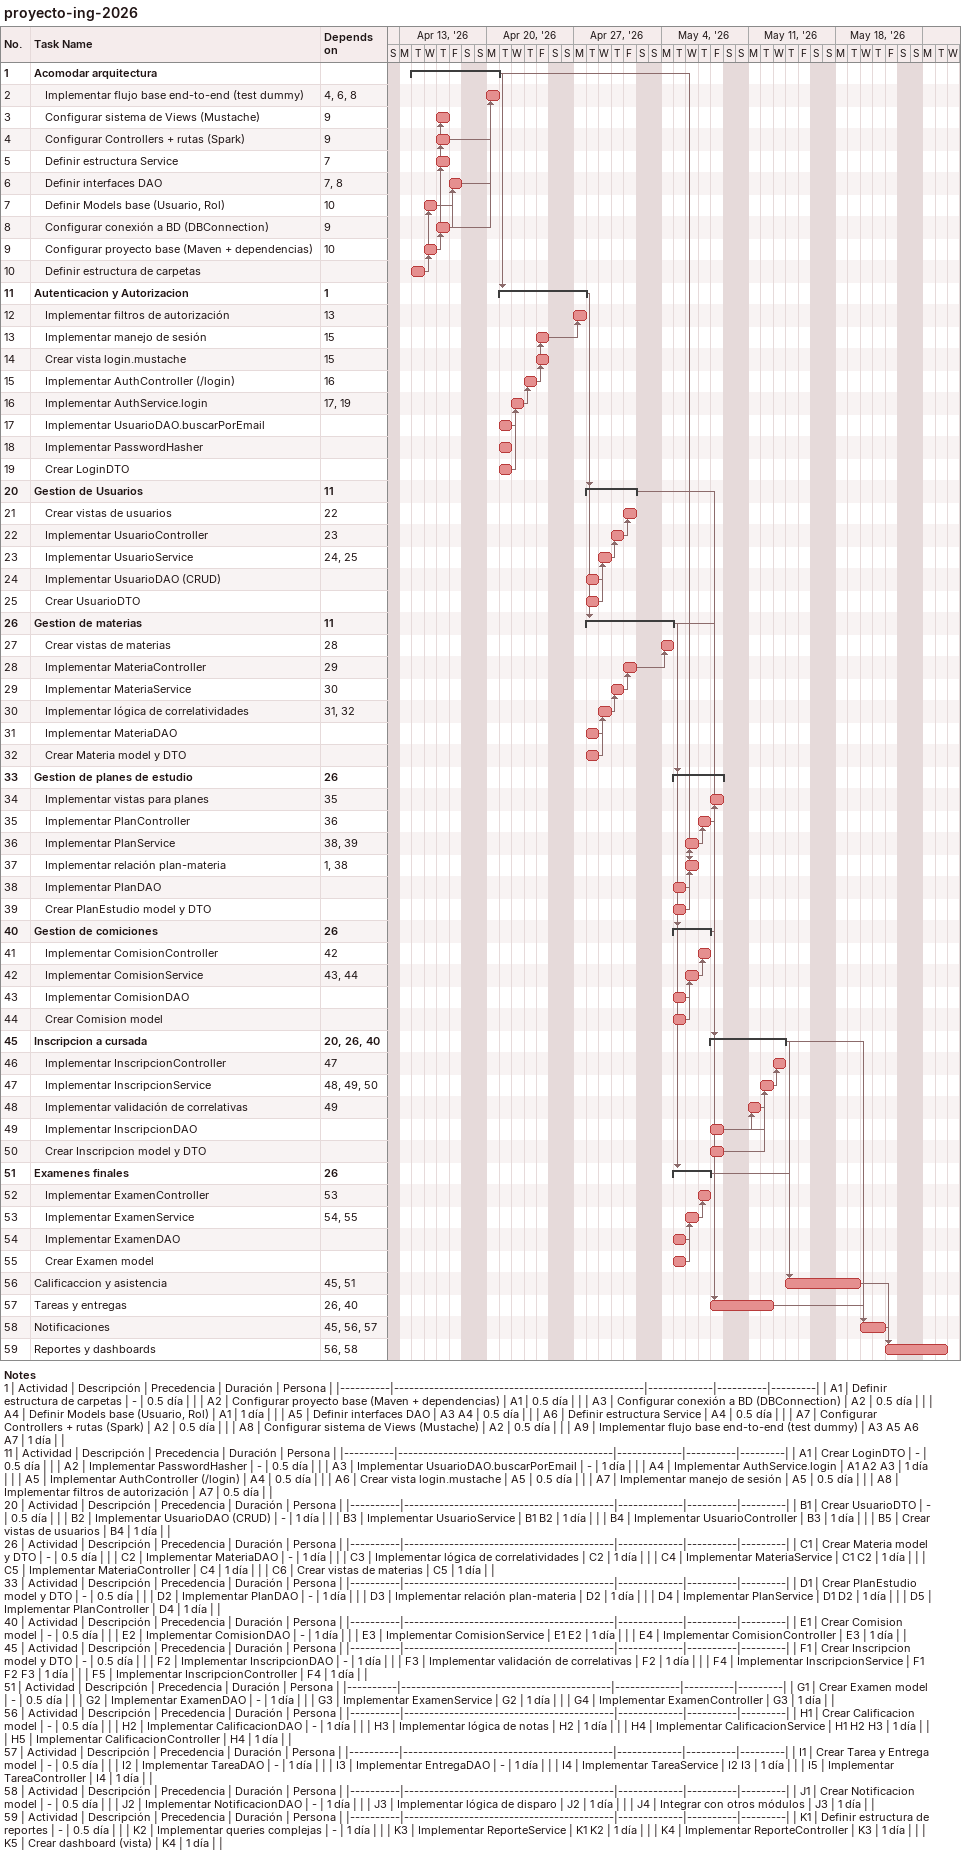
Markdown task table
proyecto-ing-2026

| ID | Level | Task | Start | Finish | Predecessors |
|---|---|---|---|---|---|
| 1 | 1 | **Acomodar arquitectura** | 2026-04-14 | 2026-04-20 |  |
| 2 | 2 | Implementar flujo base end-to-end (test dummy) | 2026-04-20 | 2026-04-20 | 4, 6, 8 |
| 3 | 2 | Configurar sistema de Views (Mustache) | 2026-04-16 | 2026-04-16 | 9 |
| 4 | 2 | Configurar Controllers + rutas (Spark) | 2026-04-16 | 2026-04-16 | 9 |
| 5 | 2 | Definir estructura Service | 2026-04-16 | 2026-04-16 | 7 |
| 6 | 2 | Definir interfaces DAO | 2026-04-17 | 2026-04-17 | 7, 8 |
| 7 | 2 | Definir Models base (Usuario, Rol) | 2026-04-15 | 2026-04-15 | 10 |
| 8 | 2 | Configurar conexión a BD (DBConnection) | 2026-04-16 | 2026-04-16 | 9 |
| 9 | 2 | Configurar proyecto base (Maven + dependencias) | 2026-04-15 | 2026-04-15 | 10 |
| 10 | 2 | Definir estructura de carpetas | 2026-04-14 | 2026-04-14 |  |
| 11 | 1 | **Autenticacion y Autorizacion** | 2026-04-21 | 2026-04-27 | 1 |
| 12 | 2 | Implementar filtros de autorización | 2026-04-27 | 2026-04-27 | 13 |
| 13 | 2 | Implementar manejo de sesión | 2026-04-24 | 2026-04-24 | 15 |
| 14 | 2 | Crear vista login.mustache | 2026-04-24 | 2026-04-24 | 15 |
| 15 | 2 | Implementar AuthController (/login) | 2026-04-23 | 2026-04-23 | 16 |
| 16 | 2 | Implementar AuthService.login | 2026-04-22 | 2026-04-22 | 17, 19 |
| 17 | 2 | Implementar UsuarioDAO.buscarPorEmail | 2026-04-21 | 2026-04-21 |  |
| 18 | 2 | Implementar PasswordHasher | 2026-04-21 | 2026-04-21 |  |
| 19 | 2 | Crear LoginDTO | 2026-04-21 | 2026-04-21 |  |
| 20 | 1 | **Gestion de Usuarios** | 2026-04-28 | 2026-05-01 | 11 |
| 21 | 2 | Crear vistas de usuarios | 2026-05-01 | 2026-05-01 | 22 |
| 22 | 2 | Implementar UsuarioController | 2026-04-30 | 2026-04-30 | 23 |
| 23 | 2 | Implementar UsuarioService | 2026-04-29 | 2026-04-29 | 24, 25 |
| 24 | 2 | Implementar UsuarioDAO (CRUD) | 2026-04-28 | 2026-04-28 |  |
| 25 | 2 | Crear UsuarioDTO | 2026-04-28 | 2026-04-28 |  |
| 26 | 1 | **Gestion de materias** | 2026-04-28 | 2026-05-04 | 11 |
| 27 | 2 | Crear vistas de materias | 2026-05-04 | 2026-05-04 | 28 |
| 28 | 2 | Implementar MateriaController | 2026-05-01 | 2026-05-01 | 29 |
| 29 | 2 | Implementar MateriaService | 2026-04-30 | 2026-04-30 | 30 |
| 30 | 2 | Implementar lógica de correlatividades | 2026-04-29 | 2026-04-29 | 31, 32 |
| 31 | 2 | Implementar MateriaDAO | 2026-04-28 | 2026-04-28 |  |
| 32 | 2 | Crear Materia model y DTO | 2026-04-28 | 2026-04-28 |  |
| 33 | 1 | **Gestion de planes de estudio** | 2026-05-05 | 2026-05-08 | 26 |
| 34 | 2 | Implementar vistas para planes | 2026-05-08 | 2026-05-08 | 35 |
| 35 | 2 | Implementar PlanController | 2026-05-07 | 2026-05-07 | 36 |
| 36 | 2 | Implementar PlanService | 2026-05-06 | 2026-05-06 | 38, 39 |
| 37 | 2 | Implementar relación plan-materia | 2026-05-06 | 2026-05-06 | 1, 38 |
| 38 | 2 | Implementar PlanDAO | 2026-05-05 | 2026-05-05 |  |
| 39 | 2 | Crear PlanEstudio model y DTO | 2026-05-05 | 2026-05-05 |  |
| 40 | 1 | **Gestion de comiciones** | 2026-05-05 | 2026-05-07 | 26 |
| 41 | 2 | Implementar ComisionController | 2026-05-07 | 2026-05-07 | 42 |
| 42 | 2 | Implementar ComisionService | 2026-05-06 | 2026-05-06 | 43, 44 |
| 43 | 2 | Implementar ComisionDAO | 2026-05-05 | 2026-05-05 |  |
| 44 | 2 | Crear Comision model | 2026-05-05 | 2026-05-05 |  |
| 45 | 1 | **Inscripcion a cursada** | 2026-05-08 | 2026-05-13 | 20, 26, 40 |
| 46 | 2 | Implementar InscripcionController | 2026-05-13 | 2026-05-13 | 47 |
| 47 | 2 | Implementar InscripcionService | 2026-05-12 | 2026-05-12 | 48, 49, 50 |
| 48 | 2 | Implementar validación de correlativas | 2026-05-11 | 2026-05-11 | 49 |
| 49 | 2 | Implementar InscripcionDAO | 2026-05-08 | 2026-05-08 |  |
| 50 | 2 | Crear Inscripcion model y DTO | 2026-05-08 | 2026-05-08 |  |
| 51 | 1 | **Examenes finales** | 2026-05-05 | 2026-05-07 | 26 |
| 52 | 2 | Implementar ExamenController | 2026-05-07 | 2026-05-07 | 53 |
| 53 | 2 | Implementar ExamenService | 2026-05-06 | 2026-05-06 | 54, 55 |
| 54 | 2 | Implementar ExamenDAO | 2026-05-05 | 2026-05-05 |  |
| 55 | 2 | Crear Examen model | 2026-05-05 | 2026-05-05 |  |
| 56 | 1 | Calificaccion y asistencia | 2026-05-14 | 2026-05-19 | 45, 51 |
| 57 | 1 | Tareas y entregas | 2026-05-08 | 2026-05-12 | 26, 40 |
| 58 | 1 | Notificaciones | 2026-05-20 | 2026-05-21 | 45, 56, 57 |
| 59 | 1 | Reportes y dashboards | 2026-05-22 | 2026-05-26 | 56, 58 |

Notes
- 1: | Actividad | Descripción | Precedencia | Duración | Persona | |----------|--------------------------------------------------|-------------|----------|---------| | A1 | Definir estructura de carpetas | - | 0.5 día | | | A2 | Configurar proyecto base (Maven + dependencias) | A1 | 0.5 día | | | A3 | Configurar conexión a BD (DBConnection) | A2 | 0.5 día | | | A4 | Definir Models base (Usuario, Rol) | A1 | 1 día | | | A5 | Definir interfaces DAO | A3 A4 | 0.5 día | | | A6 | Definir estructura Service | A4 | 0.5 día | | | A7 | Configurar Controllers + rutas (Spark) | A2 | 0.5 día | | | A8 | Configurar sistema de Views (Mustache) | A2 | 0.5 día | | | A9 | Implementar flujo base end-to-end (test dummy) | A3 A5 A6 A7 | 1 día | |
- 11: | Actividad | Descripción | Precedencia | Duración | Persona | |----------|-------------------------------------------|-------------|----------|---------| | A1 | Crear LoginDTO | - | 0.5 día | | | A2 | Implementar PasswordHasher | - | 0.5 día | | | A3 | Implementar UsuarioDAO.buscarPorEmail | - | 1 día | | | A4 | Implementar AuthService.login | A1 A2 A3 | 1 día | | | A5 | Implementar AuthController (/login) | A4 | 0.5 día | | | A6 | Crear vista login.mustache | A5 | 0.5 día | | | A7 | Implementar manejo de sesión | A5 | 0.5 día | | | A8 | Implementar filtros de autorización | A7 | 0.5 día | |
- 20: | Actividad | Descripción | Precedencia | Duración | Persona | |----------|------------------------------------------|-------------|----------|---------| | B1 | Crear UsuarioDTO | - | 0.5 día | | | B2 | Implementar UsuarioDAO (CRUD) | - | 1 día | | | B3 | Implementar UsuarioService | B1 B2 | 1 día | | | B4 | Implementar UsuarioController | B3 | 1 día | | | B5 | Crear vistas de usuarios | B4 | 1 día | |
- 26: | Actividad | Descripción | Precedencia | Duración | Persona | |----------|------------------------------------------|-------------|----------|---------| | C1 | Crear Materia model y DTO | - | 0.5 día | | | C2 | Implementar MateriaDAO | - | 1 día | | | C3 | Implementar lógica de correlatividades | C2 | 1 día | | | C4 | Implementar MateriaService | C1 C2 | 1 día | | | C5 | Implementar MateriaController | C4 | 1 día | | | C6 | Crear vistas de materias | C5 | 1 día | |
- 33: | Actividad | Descripción | Precedencia | Duración | Persona | |----------|------------------------------------------|-------------|----------|---------| | D1 | Crear PlanEstudio model y DTO | - | 0.5 día | | | D2 | Implementar PlanDAO | - | 1 día | | | D3 | Implementar relación plan-materia | D2 | 1 día | | | D4 | Implementar PlanService | D1 D2 | 1 día | | | D5 | Implementar PlanController | D4 | 1 día | |
- 40: | Actividad | Descripción | Precedencia | Duración | Persona | |----------|------------------------------------------|-------------|----------|---------| | E1 | Crear Comision model | - | 0.5 día | | | E2 | Implementar ComisionDAO | - | 1 día | | | E3 | Implementar ComisionService | E1 E2 | 1 día | | | E4 | Implementar ComisionController | E3 | 1 día | |
- 45: | Actividad | Descripción | Precedencia | Duración | Persona | |----------|------------------------------------------|-------------|----------|---------| | F1 | Crear Inscripcion model y DTO | - | 0.5 día | | | F2 | Implementar InscripcionDAO | - | 1 día | | | F3 | Implementar validación de correlativas | F2 | 1 día | | | F4 | Implementar InscripcionService | F1 F2 F3 | 1 día | | | F5 | Implementar InscripcionController | F4 | 1 día | |
- 51: | Actividad | Descripción | Precedencia | Duración | Persona | |----------|------------------------------------------|-------------|----------|---------| | G1 | Crear Examen model | - | 0.5 día | | | G2 | Implementar ExamenDAO | - | 1 día | | | G3 | Implementar ExamenService | G2 | 1 día | | | G4 | Implementar ExamenController | G3 | 1 día | |
- 56: | Actividad | Descripción | Precedencia | Duración | Persona | |----------|------------------------------------------|-------------|----------|---------| | H1 | Crear Calificacion model | - | 0.5 día | | | H2 | Implementar CalificacionDAO | - | 1 día | | | H3 | Implementar lógica de notas | H2 | 1 día | | | H4 | Implementar CalificacionService | H1 H2 H3 | 1 día | | | H5 | Implementar CalificacionController | H4 | 1 día | |
- 57: | Actividad | Descripción | Precedencia | Duración | Persona | |----------|------------------------------------------|-------------|----------|---------| | I1 | Crear Tarea y Entrega model | - | 0.5 día | | | I2 | Implementar TareaDAO | - | 1 día | | | I3 | Implementar EntregaDAO | - | 1 día | | | I4 | Implementar TareaService | I2 I3 | 1 día | | | I5 | Implementar TareaController | I4 | 1 día | |
- 58: | Actividad | Descripción | Precedencia | Duración | Persona | |----------|------------------------------------------|-------------|----------|---------| | J1 | Crear Notificacion model | - | 0.5 día | | | J2 | Implementar NotificacionDAO | - | 1 día | | | J3 | Implementar lógica de disparo | J2 | 1 día | | | J4 | Integrar con otros módulos | J3 | 1 día | |
- 59: | Actividad | Descripción | Precedencia | Duración | Persona | |----------|------------------------------------------|-------------|----------|---------| | K1 | Definir estructura de reportes | - | 0.5 día | | | K2 | Implementar queries complejas | - | 1 día | | | K3 | Implementar ReporteService | K1 K2 | 1 día | | | K4 | Implementar ReporteController | K3 | 1 día | | | K5 | Crear dashboard (vista) | K4 | 1 día | |
